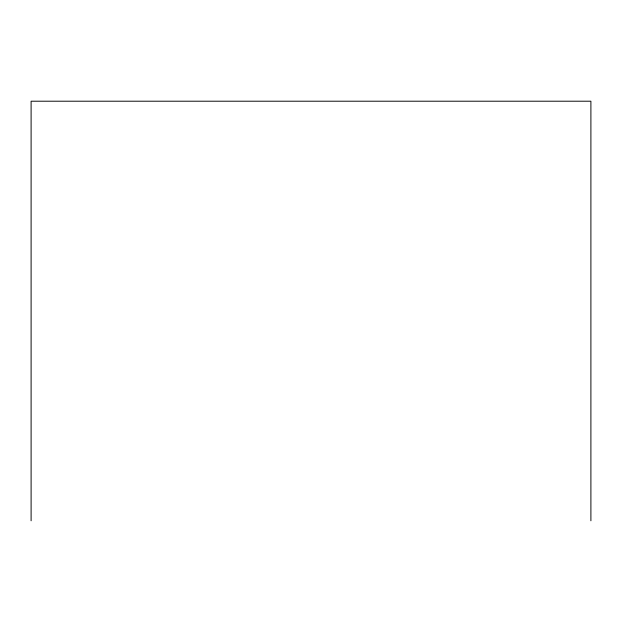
<?xml version="1.0" encoding="UTF-8"?>
<svg xmlns="http://www.w3.org/2000/svg" width="622" height="622" viewBox="0 0 622 622"><rect width="100%" height="100%" fill="white"/><g stroke="black" fill="none" stroke-linecap="round" stroke-linejoin="round"><path stroke-width="0.93" d="M590.9 520.793L590.9 101.207L31.1 101.207L31.1 520.793"/></g></svg>
